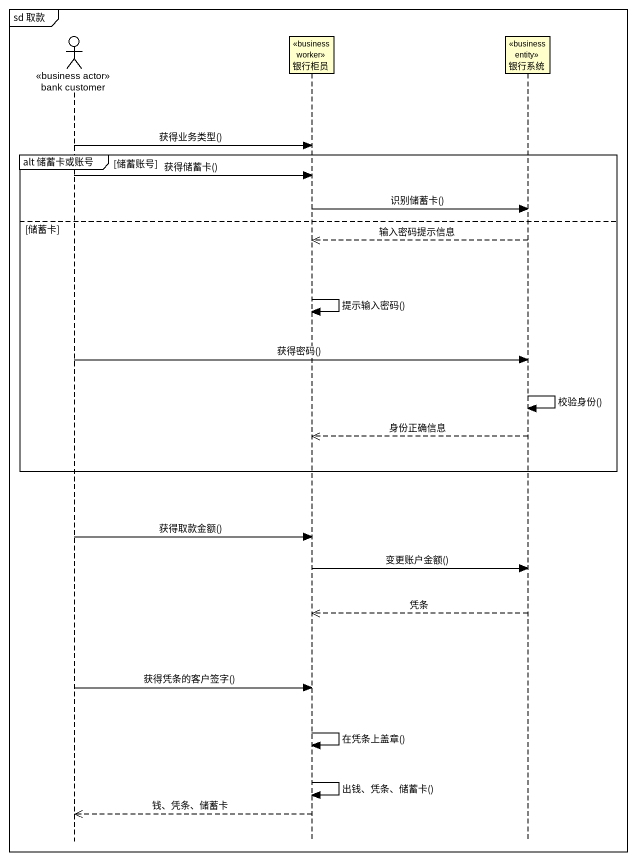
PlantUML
@startuml
mainframe sd 取款
hide footbox
actor "bank customer" as bank_customer <<business actor>>
participant 银行柜员 <<business worker>>
participant 银行系统 <<business entity>>

bank_customer -> 银行柜员 : 获得业务类型()
group alt 储蓄卡或账号 [储蓄账号]
  bank_customer -> 银行柜员 : 获得储蓄卡()
  银行柜员 -> 银行系统 : 识别储蓄卡()
else 储蓄卡
  银行系统 -->> 银行柜员 : 输入密码提示信息
  银行柜员 -> 银行柜员 : 提示输入密码()
  bank_customer -> 银行系统 : 获得密码()
  银行系统 -> 银行系统 : 校验身份()
  银行系统 -->> 银行柜员 : 身份正确信息
end
bank_customer -> 银行柜员 : 获得取款金额()
银行柜员 -> 银行系统 : 变更账户金额()
银行系统 -->> 银行柜员 : 凭条
bank_customer -> 银行柜员 : 获得凭条的客户签字()
银行柜员 -> 银行柜员 : 在凭条上盖章()
银行柜员 -> 银行柜员 : 出钱、凭条、储蓄卡()
银行柜员 -->> bank_customer : 钱、凭条、储蓄卡
@enduml
